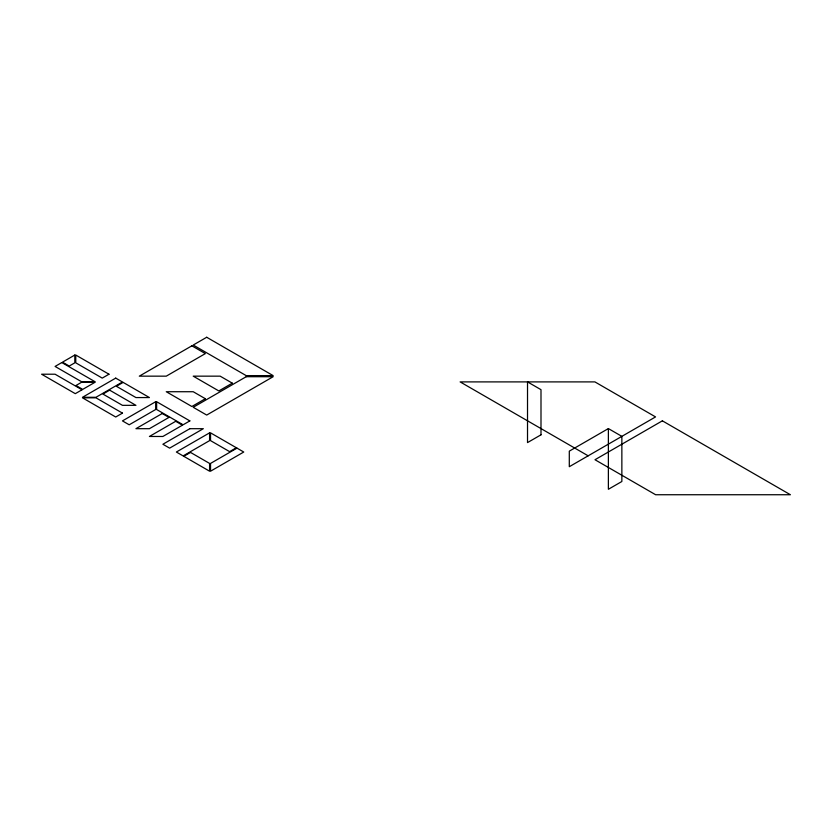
<?xml version="1.0" encoding="UTF-8"?>
<svg xmlns="http://www.w3.org/2000/svg" width="832" height="832" viewBox="0 0 832 832"><rect width="100%" height="100%" fill="white"/><g stroke="black" fill="none" stroke-linecap="round" stroke-linejoin="round"><path stroke-width="1.25" d="M608.379 428.584L608.379 489.278L621.858 481.499L621.858 436.363L608.379 428.584L569.296 451.152L569.296 466.71L655.554 416.915L594.901 381.898L460.127 381.898L588.162 455.822M61.818 362.544L55.078 366.434L81.557 381.722L95.035 381.722L61.818 362.544M74.818 355.035L62.494 362.159L69.222 366.049L74.818 362.825L74.818 355.035M81.557 382.273L75.972 385.497L82.711 389.386L95.035 382.273L81.557 382.273M82.035 389.782L75.296 393.671L41.6 374.213L55.078 374.213L82.035 389.782M108.982 374.223L102.242 378.113L75.764 362.825L75.764 355.035L108.982 374.223M115.721 378.113L82.503 397.29L95.982 397.29L122.46 382.002L115.721 378.113M109.658 390.166L102.918 394.056L122.46 405.34L135.938 405.34L109.658 390.166M123.136 382.387L116.397 386.277L135.938 397.561L149.417 397.561L123.136 382.387M191.87 345.821L139.308 376.158L166.265 376.158L205.348 353.6L191.87 345.821M206.7 337.262L193.222 345.041L246.178 375.617L273.135 375.617L206.7 337.262M122.46 413.119L115.721 417.009L82.503 397.831L95.982 397.831L122.46 413.119M155.678 401.721L122.46 420.898L129.199 424.798L155.678 409.51L155.678 401.721M162.219 413.514L135.938 428.688L149.417 428.688L168.958 417.404L162.219 413.514M205.348 398.726L191.87 406.505L166.265 391.726L193.222 391.726L205.348 398.726M232.305 383.167L218.826 390.946L193.222 376.158L220.168 376.158L232.305 383.167M246.22 376.709L193.222 407.285L206.7 415.064L273.166 376.709L246.22 376.709M175.698 421.294L149.417 436.467L162.895 436.467L182.437 425.183L175.698 421.294M189.852 420.898L183.113 424.798L156.634 409.51L156.634 401.721L189.852 420.898M189.852 428.688L162.895 444.246L169.634 448.136L203.33 428.688L189.852 428.688M209.591 432.848L176.374 452.026L183.113 455.915L209.591 440.627L209.591 432.848M190.528 452.421L183.789 456.31L209.591 471.203L209.591 463.424L190.528 452.421M236.35 447.751L229.611 451.641L210.538 440.627L210.538 432.848L236.35 447.751M237.016 448.136L210.538 463.424L210.538 471.203L243.755 452.026L237.016 448.136M540.998 434.814L527.519 442.593L527.519 381.898L540.998 389.678L540.998 434.814M662.366 420.826L594.984 459.732L655.626 494.738L790.4 494.738L662.366 420.826"/></g></svg>
